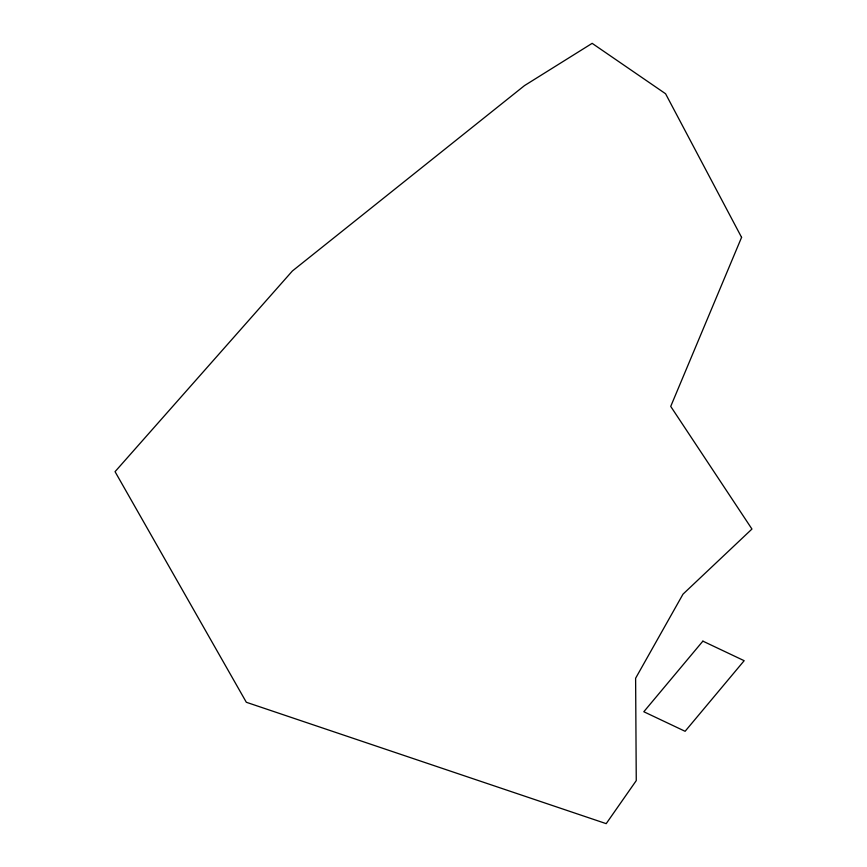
<?xml version="1.0" encoding="UTF-8"?>
<svg xmlns="http://www.w3.org/2000/svg" width="867" height="867" viewBox="0 0 867 867"><rect width="100%" height="100%" fill="white"/><g stroke="black" fill="none" stroke-linecap="round" stroke-linejoin="round"><path stroke-width="1.3" d="M741.578 237.363L670.722 406.406L751.949 529.043L683.001 594.155L635.609 678.254L636.259 780.614L606.196 823.65L246.326 702.27L115.051 471.67L292.385 270.981L524.502 85.595L592.15 43.35L665.574 93.744L741.578 237.363M702.877 641.147L643.813 711.742L685.103 731.293L744.168 660.697L702.877 641.147"/></g></svg>
